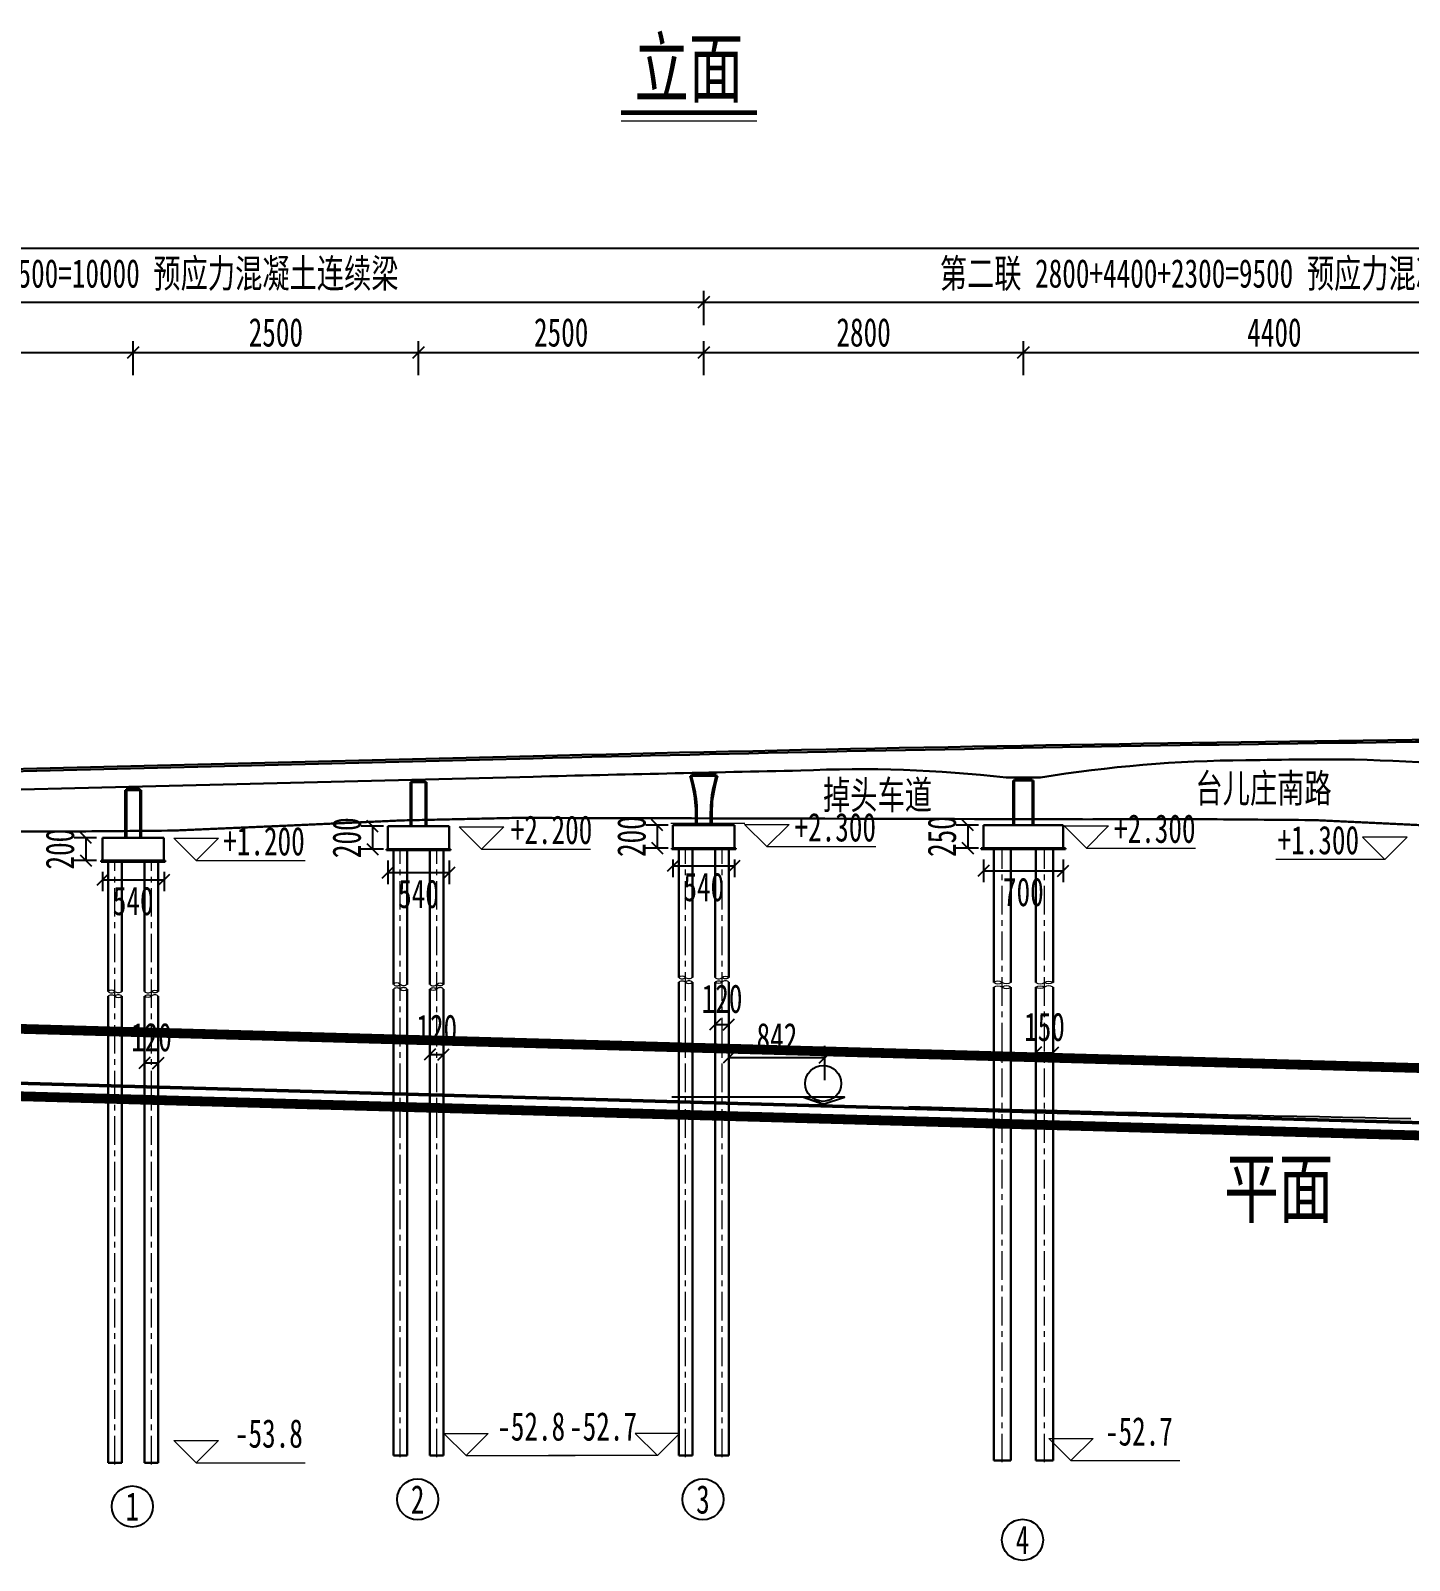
# Model space of a CAD drawing. Header units: millimetres. Extents: x 4628 to 974470, y 12613 to 383573.
# Drawn here: x 326599 to 447417, y 249025 to 383076 of the extents above; entities that cross this region are included whole.
import ezdxf
from ezdxf.enums import TextEntityAlignment as Align

# ---------------------------------------------------------------- set-up
doc = ezdxf.new("R2010")
doc.units = ezdxf.units.MM
for name, pattern in [('CENTER', [2, 1.25, -0.25, 0.25, -0.25]), ('CONTINOUS', [0]), ('CORNER DETAIL$0$HIDDEN', [0.375, 0.25, -0.125])]:
    doc.linetypes.add(name, pattern=pattern)
for name, color, linetype in [('0-文字', 3, 'Continuous'), ('3', 3, 'Continuous'), ('KbhPdxSqx', 88, 'Continuous'), ('纵_地面线', 30, 'Continuous')]:
    doc.layers.add(name, color=color, linetype=linetype)
for name, color, linetype, lineweight in [('KbhZdmPdx', 1, 'Continuous', 50), ('加粗线', 6, 'Continuous', 60), ('文字', 7, 'Continuous', 15), ('标注', 3, 'Continuous', 18), ('桥 中心线', 5, 'CENTER', 15), ('桥 构造粗实', 1, 'Continuous', 30), ('桥 构造细虚', 6, 'Continuous', 15), ('桥 标高', 4, 'Continuous', 15), ('细线', 6, 'Continuous', 18), ('结构', 1, 'Continuous', 30)]:
    doc.layers.add(name, color=color, linetype=linetype, lineweight=lineweight)
doc.styles.get("Standard").update_dxf_attribs({"font": ''})
doc.styles.add('仿宋字', font='', dxfattribs={"width": 0.7})
doc.styles.get('Standard').set_extended_font_data('SimSun')
doc.styles.get('仿宋字').set_extended_font_data('仿宋_GB2312')
doc.dimstyles.new('750', dxfattribs={"dimscale": 0, "dimtxt": 2.5, "dimasz": 1, "dimexe": 1, "dimexo": 1, "dimgap": 0, "dimtad": 0, "dimdec": 0, "dimlfac": 0.1, "dimrnd": 0.1, "dimzin": 12, "dimdsep": 46, "dimtxsty": '仿宋字', "dimblk": 'OBLIQUE', "dimcen": -1, "dimclrd": 256, "dimclre": 256, "dimclrt": 256, "dimadec": 4, "dimazin": 0, "dimtp": 2, "dimtm": 3, "dimtfac": 0.5, "dimtdec": 0, "dimtmove": 2, "dimatfit": 3, "dimldrblk": 'OBLIQUE', "dimfxl": 3, "dimfxlon": 1, "dimtvp": 0.7, "dimtolj": 1, "dimtzin": 12, "dimarcsym": 0})

# ---------------------------------------------------------------- blocks, each defined once
blk = doc.blocks.new('_Oblique')
at = {"color": 0, "linetype": 'ByBlock', "lineweight": -2}
blk.add_line((-0.5, -0.5), (0.5, 0.5), dxfattribs=at)
blk = doc.blocks.new('*D46')
at = {"layer": 'Defpoints', "color": 0}
for p in [(333384, 312349), (331429, 310349), (333384, 310349)]:
    blk.add_point(p, dxfattribs=at)
at = {"layer": '标注', "lineweight": -2}
for p, q in [((332384, 312349), (330429, 312349)), ((331429, 312349), (331429, 310349)), ((332384, 310349), (330429, 310349))]:
    blk.add_line(p, q, dxfattribs=at)
at = {"layer": '标注', "lineweight": -2, "xscale": 1000.0000020837, "yscale": 1000.0000020837, "zscale": 1000.0000020837}
for p, rotation in [((331429, 312349), 90), ((331429, 310349), 270)]:
    blk.add_blockref('_Oblique', p, dxfattribs=dict(at, rotation=rotation))
at = {"layer": '标注', "insert": (329179, 311349), "char_height": 2500, "attachment_point": 5, "rotation": 90, "style": '仿宋字'}
blk.add_mtext('\\A1;200', dxfattribs=at)
blk = doc.blocks.new('*D47')
at = {"layer": 'Defpoints', "color": 0}
for p in [(332889, 310349), (338289, 310349), (338289, 308671)]:
    blk.add_point(p, dxfattribs=at)
at = {"layer": '标注', "lineweight": -2}
for p, q in [((332889, 309349), (332889, 307671)), ((332889, 308671), (338289, 308671)), ((338289, 309349), (338289, 307671))]:
    blk.add_line(p, q, dxfattribs=at)
at = {"layer": '标注', "lineweight": -2, "xscale": 1000.0000020837, "yscale": 1000.0000020837, "zscale": 1000.0000020837, "rotation": 180}
blk.add_blockref('_Oblique', (332889, 308671), dxfattribs=at)
at = {"layer": '标注', "lineweight": -2, "xscale": 1000.0000020837, "yscale": 1000.0000020837, "zscale": 1000.0000020837}
blk.add_blockref('_Oblique', (338289, 308671), dxfattribs=at)
at = {"layer": '标注', "insert": (335589, 306798), "char_height": 2500, "attachment_point": 5, "style": '仿宋字'}
blk.add_mtext('\\A1;540', dxfattribs=at)
blk = doc.blocks.new('*D48')
at = {"layer": 'Defpoints', "color": 0}
for p in [(337789, 292611), (336589, 291723), (337789, 291723)]:
    blk.add_point(p, dxfattribs=at)
at = {"layer": '标注', "lineweight": -2}
for p, q in [((336589, 292611), (336589, 293611)), ((337789, 292611), (337789, 293611)), ((336589, 292611), (337789, 292611))]:
    blk.add_line(p, q, dxfattribs=at)
at = {"layer": '标注', "lineweight": -2, "xscale": 1000.0000020837, "yscale": 1000.0000020837, "zscale": 1000.0000020837, "rotation": 180}
blk.add_blockref('_Oblique', (336589, 292611), dxfattribs=at)
at = {"layer": '标注', "lineweight": -2, "xscale": 1000.0000020837, "yscale": 1000.0000020837, "zscale": 1000.0000020837}
blk.add_blockref('_Oblique', (337789, 292611), dxfattribs=at)
at = {"layer": '标注', "insert": (337189, 294861), "char_height": 2500, "attachment_point": 5, "style": '仿宋字'}
blk.add_mtext('\\A1;120', dxfattribs=at)
blk = doc.blocks.new('标高')
at = {"layer": '桥 标高'}
for p, q in [((-2000, 2000), (2000, 2000)), ((0, 0), (-2000, 2000)), ((0, 0), (2000, 2000)), ((0, 0), (9796, 0))]:
    blk.add_line(p, q, dxfattribs=at)
blk = doc.blocks.new('*D49')
at = {"layer": 'Defpoints', "color": 0}
for p in [(358515, 313349), (356559, 311349), (358515, 311349)]:
    blk.add_point(p, dxfattribs=at)
at = {"layer": '标注', "lineweight": -2}
for p, q in [((357515, 313349), (355559, 313349)), ((356559, 313349), (356559, 311349)), ((357515, 311349), (355559, 311349))]:
    blk.add_line(p, q, dxfattribs=at)
at = {"layer": '标注', "lineweight": -2, "xscale": 1000.0000020837, "yscale": 1000.0000020837, "zscale": 1000.0000020837}
for p, rotation in [((356559, 313349), 90), ((356559, 311349), 270)]:
    blk.add_blockref('_Oblique', p, dxfattribs=dict(at, rotation=rotation))
at = {"layer": '标注', "insert": (354309, 312349), "char_height": 2500, "attachment_point": 5, "rotation": 90, "style": '仿宋字'}
blk.add_mtext('\\A1;200', dxfattribs=at)
blk = doc.blocks.new('*D50')
at = {"layer": 'Defpoints', "color": 0}
for p in [(357889, 311349), (363289, 311349), (363289, 309291)]:
    blk.add_point(p, dxfattribs=at)
at = {"layer": '标注', "lineweight": -2}
for p, q in [((357889, 310349), (357889, 308291)), ((363289, 310349), (363289, 308291)), ((357889, 309291), (363289, 309291))]:
    blk.add_line(p, q, dxfattribs=at)
at = {"layer": '标注', "lineweight": -2, "xscale": 1000.0000020837, "yscale": 1000.0000020837, "zscale": 1000.0000020837, "rotation": 180}
blk.add_blockref('_Oblique', (357889, 309291), dxfattribs=at)
at = {"layer": '标注', "lineweight": -2, "xscale": 1000.0000020837, "yscale": 1000.0000020837, "zscale": 1000.0000020837}
blk.add_blockref('_Oblique', (363289, 309291), dxfattribs=at)
at = {"layer": '标注', "insert": (360589, 307418), "char_height": 2500, "attachment_point": 5, "style": '仿宋字'}
blk.add_mtext('\\A1;540', dxfattribs=at)
blk = doc.blocks.new('*D51')
at = {"layer": 'Defpoints', "color": 0}
for p in [(361589, 292458), (362789, 293346), (362789, 292458)]:
    blk.add_point(p, dxfattribs=at)
at = {"layer": '标注', "lineweight": -2}
for p, q in [((361589, 293346), (361589, 294346)), ((362789, 293346), (362789, 294346)), ((361589, 293346), (362789, 293346))]:
    blk.add_line(p, q, dxfattribs=at)
at = {"layer": '标注', "lineweight": -2, "xscale": 1000.0000020837, "yscale": 1000.0000020837, "zscale": 1000.0000020837, "rotation": 180}
blk.add_blockref('_Oblique', (361589, 293346), dxfattribs=at)
at = {"layer": '标注', "lineweight": -2, "xscale": 1000.0000020837, "yscale": 1000.0000020837, "zscale": 1000.0000020837}
blk.add_blockref('_Oblique', (362789, 293346), dxfattribs=at)
at = {"layer": '标注', "insert": (362189, 295596), "char_height": 2500, "attachment_point": 5, "style": '仿宋字'}
blk.add_mtext('\\A1;120', dxfattribs=at)
blk = doc.blocks.new('*D52')
at = {"layer": 'Defpoints', "color": 0}
for p in [(383466, 313449), (381511, 311449), (383466, 311449)]:
    blk.add_point(p, dxfattribs=at)
at = {"layer": '标注', "lineweight": -2}
for p, q in [((382466, 313449), (380511, 313449)), ((381511, 313449), (381511, 311449)), ((382466, 311449), (380511, 311449))]:
    blk.add_line(p, q, dxfattribs=at)
at = {"layer": '标注', "lineweight": -2, "xscale": 1000.0000020837, "yscale": 1000.0000020837, "zscale": 1000.0000020837}
for p, rotation in [((381511, 313449), 90), ((381511, 311449), 270)]:
    blk.add_blockref('_Oblique', p, dxfattribs=dict(at, rotation=rotation))
at = {"layer": '标注', "insert": (379261, 312449), "char_height": 2500, "attachment_point": 5, "rotation": 90, "style": '仿宋字'}
blk.add_mtext('\\A1;200', dxfattribs=at)
blk = doc.blocks.new('*D53')
at = {"layer": 'Defpoints', "color": 0}
for p in [(382889, 311449), (388289, 311449), (388289, 309893)]:
    blk.add_point(p, dxfattribs=at)
at = {"layer": '标注', "lineweight": -2}
for p, q in [((382889, 310449), (382889, 308893)), ((382889, 309893), (388289, 309893)), ((388289, 310449), (388289, 308893))]:
    blk.add_line(p, q, dxfattribs=at)
at = {"layer": '标注', "lineweight": -2, "xscale": 1000.0000020837, "yscale": 1000.0000020837, "zscale": 1000.0000020837, "rotation": 180}
blk.add_blockref('_Oblique', (382889, 309893), dxfattribs=at)
at = {"layer": '标注', "lineweight": -2, "xscale": 1000.0000020837, "yscale": 1000.0000020837, "zscale": 1000.0000020837}
blk.add_blockref('_Oblique', (388289, 309893), dxfattribs=at)
at = {"layer": '标注', "insert": (385589, 308020), "char_height": 2500, "attachment_point": 5, "style": '仿宋字'}
blk.add_mtext('\\A1;540', dxfattribs=at)
blk = doc.blocks.new('*D54')
at = {"layer": 'Defpoints', "color": 0}
for p in [(386589, 295093), (387789, 295981), (387789, 295093)]:
    blk.add_point(p, dxfattribs=at)
at = {"layer": '标注', "lineweight": -2}
for p, q in [((386589, 295981), (386589, 296981)), ((387789, 295981), (387789, 296981)), ((386589, 295981), (387789, 295981))]:
    blk.add_line(p, q, dxfattribs=at)
at = {"layer": '标注', "lineweight": -2, "xscale": 1000.0000020837, "yscale": 1000.0000020837, "zscale": 1000.0000020837, "rotation": 180}
blk.add_blockref('_Oblique', (386589, 295981), dxfattribs=at)
at = {"layer": '标注', "lineweight": -2, "xscale": 1000.0000020837, "yscale": 1000.0000020837, "zscale": 1000.0000020837}
blk.add_blockref('_Oblique', (387789, 295981), dxfattribs=at)
at = {"layer": '标注', "insert": (387189, 298231), "char_height": 2500, "attachment_point": 5, "style": '仿宋字'}
blk.add_mtext('\\A1;120', dxfattribs=at)
blk = doc.blocks.new('*D73')
at = {"layer": 'Defpoints', "color": 0}
for p in [(410666, 313449), (408711, 311449), (410666, 311449)]:
    blk.add_point(p, dxfattribs=at)
at = {"layer": '标注', "lineweight": -2}
for p, q in [((409666, 313449), (407711, 313449)), ((408711, 313449), (408711, 311449)), ((409666, 311449), (407711, 311449))]:
    blk.add_line(p, q, dxfattribs=at)
at = {"layer": '标注', "lineweight": -2, "xscale": 1000.0000020837, "yscale": 1000.0000020837, "zscale": 1000.0000020837}
for p, rotation in [((408711, 313449), 90), ((408711, 311449), 270)]:
    blk.add_blockref('_Oblique', p, dxfattribs=dict(at, rotation=rotation))
at = {"layer": '标注', "insert": (406461, 312449), "char_height": 2500, "attachment_point": 5, "rotation": 90, "style": '仿宋字'}
blk.add_mtext('\\A1;250', dxfattribs=at)
blk = doc.blocks.new('*D74')
at = {"layer": 'Defpoints', "color": 0}
for p in [(410089, 311449), (417089, 311449), (417089, 309458)]:
    blk.add_point(p, dxfattribs=at)
at = {"layer": '标注', "lineweight": -2}
for p, q in [((410089, 310449), (410089, 308458)), ((417089, 310449), (417089, 308458)), ((410089, 309458), (417089, 309458))]:
    blk.add_line(p, q, dxfattribs=at)
at = {"layer": '标注', "lineweight": -2, "xscale": 1000.0000020837, "yscale": 1000.0000020837, "zscale": 1000.0000020837, "rotation": 180}
blk.add_blockref('_Oblique', (410089, 309458), dxfattribs=at)
at = {"layer": '标注', "lineweight": -2, "xscale": 1000.0000020837, "yscale": 1000.0000020837, "zscale": 1000.0000020837}
blk.add_blockref('_Oblique', (417089, 309458), dxfattribs=at)
at = {"layer": '标注', "insert": (413589, 307585), "char_height": 2500, "attachment_point": 5, "style": '仿宋字'}
blk.add_mtext('\\A1;700', dxfattribs=at)
blk = doc.blocks.new('*D75')
at = {"layer": 'Defpoints', "color": 0}
for p in [(414689, 292626), (416189, 293514), (416189, 292626)]:
    blk.add_point(p, dxfattribs=at)
at = {"layer": '标注', "lineweight": -2}
for p, q in [((414689, 293514), (414689, 294514)), ((416189, 293514), (416189, 294514)), ((414689, 293514), (416189, 293514))]:
    blk.add_line(p, q, dxfattribs=at)
at = {"layer": '标注', "lineweight": -2, "xscale": 1000.0000020837, "yscale": 1000.0000020837, "zscale": 1000.0000020837, "rotation": 180}
blk.add_blockref('_Oblique', (414689, 293514), dxfattribs=at)
at = {"layer": '标注', "lineweight": -2, "xscale": 1000.0000020837, "yscale": 1000.0000020837, "zscale": 1000.0000020837}
blk.add_blockref('_Oblique', (416189, 293514), dxfattribs=at)
at = {"layer": '标注', "insert": (415439, 295764), "char_height": 2500, "attachment_point": 5, "style": '仿宋字'}
blk.add_mtext('\\A1;150', dxfattribs=at)
blk = doc.blocks.new('*D77')
at = {"layer": 'Defpoints', "color": 0}
for p in [(335589, 354869), (310589, 311049), (335589, 311657)]:
    blk.add_point(p, dxfattribs=at)
at = {"layer": '标注', "lineweight": -2}
for p, q in [((310589, 352869), (310589, 355869)), ((335589, 352869), (335589, 355869)), ((310589, 354869), (335589, 354869))]:
    blk.add_line(p, q, dxfattribs=at)
at = {"layer": '标注', "lineweight": -2, "xscale": 1000.0000020837, "yscale": 1000.0000020837, "zscale": 1000.0000020837, "rotation": 180}
blk.add_blockref('_Oblique', (310589, 354869), dxfattribs=at)
at = {"layer": '标注', "lineweight": -2, "xscale": 1000.0000020837, "yscale": 1000.0000020837, "zscale": 1000.0000020837}
blk.add_blockref('_Oblique', (335589, 354869), dxfattribs=at)
at = {"layer": '标注', "insert": (323089, 356619), "char_height": 2500, "attachment_point": 5, "style": '仿宋字'}
blk.add_mtext('\\A1;2500', dxfattribs=at)
blk = doc.blocks.new('*D78')
at = {"layer": 'Defpoints', "color": 0}
for p in [(360589, 354869), (335589, 311657), (360589, 312276)]:
    blk.add_point(p, dxfattribs=at)
at = {"layer": '标注', "lineweight": -2}
for p, q in [((335589, 352869), (335589, 355869)), ((360589, 352869), (360589, 355869)), ((335589, 354869), (360589, 354869))]:
    blk.add_line(p, q, dxfattribs=at)
at = {"layer": '标注', "lineweight": -2, "xscale": 1000.0000020837, "yscale": 1000.0000020837, "zscale": 1000.0000020837, "rotation": 180}
blk.add_blockref('_Oblique', (335589, 354869), dxfattribs=at)
at = {"layer": '标注', "lineweight": -2, "xscale": 1000.0000020837, "yscale": 1000.0000020837, "zscale": 1000.0000020837}
blk.add_blockref('_Oblique', (360589, 354869), dxfattribs=at)
at = {"layer": '标注', "insert": (348089, 356619), "char_height": 2500, "attachment_point": 5, "style": '仿宋字'}
blk.add_mtext('\\A1;2500', dxfattribs=at)
blk = doc.blocks.new('*D79')
at = {"layer": 'Defpoints', "color": 0}
for p in [(385589, 354869), (385589, 312879), (360589, 312276)]:
    blk.add_point(p, dxfattribs=at)
at = {"layer": '标注', "lineweight": -2}
for p, q in [((360589, 352869), (360589, 355869)), ((385589, 352869), (385589, 355869)), ((360589, 354869), (385589, 354869))]:
    blk.add_line(p, q, dxfattribs=at)
at = {"layer": '标注', "lineweight": -2, "xscale": 1000.0000020837, "yscale": 1000.0000020837, "zscale": 1000.0000020837, "rotation": 180}
blk.add_blockref('_Oblique', (360589, 354869), dxfattribs=at)
at = {"layer": '标注', "lineweight": -2, "xscale": 1000.0000020837, "yscale": 1000.0000020837, "zscale": 1000.0000020837}
blk.add_blockref('_Oblique', (385589, 354869), dxfattribs=at)
at = {"layer": '标注', "insert": (373089, 356619), "char_height": 2500, "attachment_point": 5, "style": '仿宋字'}
blk.add_mtext('\\A1;2500', dxfattribs=at)
blk = doc.blocks.new('*D80')
at = {"layer": 'Defpoints', "color": 0}
for p in [(413589, 354869), (385589, 312879), (413589, 312444)]:
    blk.add_point(p, dxfattribs=at)
at = {"layer": '标注', "lineweight": -2}
for p, q in [((385589, 352869), (385589, 355869)), ((413589, 352869), (413589, 355869)), ((385589, 354869), (413589, 354869))]:
    blk.add_line(p, q, dxfattribs=at)
at = {"layer": '标注', "lineweight": -2, "xscale": 1000.0000020837, "yscale": 1000.0000020837, "zscale": 1000.0000020837, "rotation": 180}
blk.add_blockref('_Oblique', (385589, 354869), dxfattribs=at)
at = {"layer": '标注', "lineweight": -2, "xscale": 1000.0000020837, "yscale": 1000.0000020837, "zscale": 1000.0000020837}
blk.add_blockref('_Oblique', (413589, 354869), dxfattribs=at)
at = {"layer": '标注', "insert": (399589, 356619), "char_height": 2500, "attachment_point": 5, "style": '仿宋字'}
blk.add_mtext('\\A1;2800', dxfattribs=at)
blk = doc.blocks.new('*D81')
at = {"layer": 'Defpoints', "color": 0}
for p in [(457589, 354869), (413589, 312444), (457589, 313080)]:
    blk.add_point(p, dxfattribs=at)
at = {"layer": '标注', "lineweight": -2}
for p, q in [((413589, 352869), (413589, 355869)), ((457589, 352869), (457589, 355869)), ((413589, 354869), (457589, 354869))]:
    blk.add_line(p, q, dxfattribs=at)
at = {"layer": '标注', "lineweight": -2, "xscale": 1000.0000020837, "yscale": 1000.0000020837, "zscale": 1000.0000020837, "rotation": 180}
blk.add_blockref('_Oblique', (413589, 354869), dxfattribs=at)
at = {"layer": '标注', "lineweight": -2, "xscale": 1000.0000020837, "yscale": 1000.0000020837, "zscale": 1000.0000020837}
blk.add_blockref('_Oblique', (457589, 354869), dxfattribs=at)
at = {"layer": '标注', "insert": (435589, 356619), "char_height": 2500, "attachment_point": 5, "style": '仿宋字'}
blk.add_mtext('\\A1;4400', dxfattribs=at)
blk = doc.blocks.new('*D89')
at = {"layer": 'Defpoints', "color": 0}
for p in [(385589, 359278), (285589, 353369), (385589, 353369)]:
    blk.add_point(p, dxfattribs=at)
at = {"layer": '标注', "lineweight": -2}
for p, q in [((285589, 357278), (285589, 360278)), ((285589, 359278), (385589, 359278)), ((385589, 357278), (385589, 360278))]:
    blk.add_line(p, q, dxfattribs=at)
at = {"layer": '标注', "lineweight": -2, "xscale": 1000.0000020837, "yscale": 1000.0000020837, "zscale": 1000.0000020837, "rotation": 180}
blk.add_blockref('_Oblique', (285589, 359278), dxfattribs=at)
at = {"layer": '标注', "lineweight": -2, "xscale": 1000.0000020837, "yscale": 1000.0000020837, "zscale": 1000.0000020837}
blk.add_blockref('_Oblique', (385589, 359278), dxfattribs=at)
at = {"layer": '标注', "insert": (335589, 361652), "char_height": 2500, "attachment_point": 5, "style": '仿宋字'}
blk.add_mtext('\\A1;第一联 4×2500=10000 预应力混凝土连续梁', dxfattribs=at)
blk = doc.blocks.new('*D90')
at = {"layer": 'Defpoints', "color": 0}
for p in [(480589, 359278), (385589, 353369), (480589, 352869)]:
    blk.add_point(p, dxfattribs=at)
at = {"layer": '标注', "lineweight": -2}
for p, q in [((385589, 357278), (385589, 360278)), ((385589, 359278), (480589, 359278)), ((480589, 357278), (480589, 360278))]:
    blk.add_line(p, q, dxfattribs=at)
at = {"layer": '标注', "lineweight": -2, "xscale": 1000.0000020837, "yscale": 1000.0000020837, "zscale": 1000.0000020837, "rotation": 180}
blk.add_blockref('_Oblique', (385589, 359278), dxfattribs=at)
at = {"layer": '标注', "lineweight": -2, "xscale": 1000.0000020837, "yscale": 1000.0000020837, "zscale": 1000.0000020837}
blk.add_blockref('_Oblique', (480589, 359278), dxfattribs=at)
at = {"layer": '标注', "insert": (433089, 361652), "char_height": 2500, "attachment_point": 5, "style": '仿宋字'}
blk.add_mtext('\\A1;第二联 2800+4400+2300=9500 预应力混凝土连续梁 ', dxfattribs=at)
blk = doc.blocks.new('*D93')
at = {"layer": 'Defpoints', "color": 0}
for p in [(807589, 364010), (807589, 357778), (285589, 355869)]:
    blk.add_point(p, dxfattribs=at)
at = {"layer": '标注', "lineweight": -2}
for p, q in [((285589, 362010), (285589, 365010)), ((807589, 362010), (807589, 365010)), ((285589, 364010), (807589, 364010))]:
    blk.add_line(p, q, dxfattribs=at)
at = {"layer": '标注', "lineweight": -2, "xscale": 1000.0000020837, "yscale": 1000.0000020837, "zscale": 1000.0000020837, "rotation": 180}
blk.add_blockref('_Oblique', (285589, 364010), dxfattribs=at)
at = {"layer": '标注', "lineweight": -2, "xscale": 1000.0000020837, "yscale": 1000.0000020837, "zscale": 1000.0000020837}
blk.add_blockref('_Oblique', (807589, 364010), dxfattribs=at)
at = {"layer": '标注', "insert": (546589, 365760), "char_height": 2500, "attachment_point": 5, "style": '仿宋字'}
blk.add_mtext('\\A1;52200', dxfattribs=at)
blk = doc.blocks.new('*D113')
at = {"layer": 'Defpoints', "color": 0}
for p in [(396206, 293103), (396206, 290043), (387789, 267176)]:
    blk.add_point(p, dxfattribs=at)
at = {"layer": '标注', "lineweight": -2}
for p, q in [((387789, 291103), (387789, 294103)), ((396206, 291103), (396206, 294103)), ((387789, 293103), (396206, 293103))]:
    blk.add_line(p, q, dxfattribs=at)
at = {"layer": '标注', "lineweight": -2, "xscale": 1000.0000020837, "yscale": 1000.0000020837, "zscale": 1000.0000020837, "rotation": 180}
blk.add_blockref('_Oblique', (387789, 293103), dxfattribs=at)
at = {"layer": '标注', "lineweight": -2, "xscale": 1000.0000020837, "yscale": 1000.0000020837, "zscale": 1000.0000020837}
blk.add_blockref('_Oblique', (396206, 293103), dxfattribs=at)
at = {"layer": '标注', "insert": (391997, 294853), "char_height": 2500, "attachment_point": 5, "style": '仿宋字'}
blk.add_mtext('\\A1;842', dxfattribs=at)
blk = doc.blocks.new('ditie')
at = {"layer": '0-文字'}
blk.add_lwpolyline([(265979.98, 123235.76), (265981.85, 123238.89), (265978.25, 123238.89), (265979.98, 123235.76), (265978.25, 123238.89), (265966.72, 123238.89)], dxfattribs=at)
at = {"layer": '3', "color": 1}
blk.add_ellipse((265979.98, 123244.89), major_axis=(0, 7.87), ratio=0.2, dxfattribs=at)
at = {"layer": 'KbhPdxSqx', "lineweight": -3}
blk.add_lwpolyline([(265987.48, 123234.71), (265989.48, 123234.43), (265991.48, 123234.15), (265993.48, 123233.88), (265995.48, 123233.62), (265997.48, 123233.36), (265999.48, 123233.1), (266001.48, 123232.84), (266003.48, 123232.59), (266005.48, 123232.35), (266007.48, 123232.11), (266009.48, 123231.87), (266011.48, 123231.63), (266013.48, 123231.4), (266015.48, 123231.18), (266017.48, 123230.96), (266019.48, 123230.74), (266021.48, 123230.52), (266023.48, 123230.31), (266025.48, 123230.11), (266027.48, 123229.91), (266029.48, 123229.71), (266031.48, 123229.51)], dxfattribs=at)
at = {"layer": 'KbhZdmPdx'}
blk.add_line((265725.76, 123270.61), (266065.76, 123223.01), dxfattribs=at)
at = {"layer": 'KbhZdmPdx', "color": 5, "linetype": 'CORNER DETAIL$0$HIDDEN', "ltscale": 0.01, "const_width": 0.5}
for points in [[(265727.48, 123295.16), (266067.88, 123247.51)], [(265727.24, 123293.43), (266067.64, 123245.77)], [(265725.46, 123265.91), (266065.38, 123218.32)], [(265725.22, 123264.18), (266065.14, 123216.59)]]:
    blk.add_lwpolyline(points, dxfattribs=at)

msp = doc.modelspace()

# ---------------------------------------------------------------- linework, layer by layer
for centre in [(360513.8, 254370.3), (385513.8, 254370.3), (335513.8, 253750.4), (413513.8, 250824.5)]:
    msp.add_circle(centre, 1800)
at = {"layer": '加粗线'}
msp.add_line((378347.3, 375885.6), (390233.7, 375885.6), dxfattribs=at)
at = {"layer": '文字'}
msp.add_line((382700.7, 313624.4), (389195.8, 313624.4), dxfattribs=at)
at = {"layer": '桥 中心线', "ltscale": 2000}
for p, q in [((358988.7, 258057.2), (358988.7, 311349.4)), ((362188.7, 258057.2), (362188.7, 311349.4)), ((383988.7, 258057.2), (383988.7, 311449.4)), ((387188.7, 258057.2), (387188.7, 311449.4)), ((411738.7, 257622.6), (411738.7, 311449.4)), ((415438.7, 257622.6), (415438.7, 311449.4)), ((333988.7, 257437.3), (333988.7, 310349.4)), ((337188.7, 257437.3), (337188.7, 310349.4))]:
    msp.add_line(p, q, dxfattribs=at)
at = {"layer": '桥 构造粗实'}
for p, q in [((413588.7, 317618.1), (412088.7, 317618.1)), ((413588.7, 317618.1), (415088.7, 317618.1)), ((332888.7, 310349.4), (332888.7, 312349.4)), ((332888.7, 312349.4), (338288.7, 312349.4)), ((338288.7, 310349.4), (338288.7, 312349.4)), ((357888.7, 311349.4), (357888.7, 313349.4)), ((357888.7, 313349.4), (363288.7, 313349.4)), ((363288.7, 311349.4), (363288.7, 313349.4)), ((382888.7, 311449.4), (382888.7, 313449.4)), ((382888.7, 313449.4), (388288.7, 313449.4)), ((388288.7, 311449.4), (388288.7, 313449.4)), ((410088.7, 311449.4), (410088.7, 313449.4)), ((410088.7, 313449.4), (417088.7, 313449.4)), ((412588.7, 313449.4), (414588.7, 313449.4)), ((412588.7, 313449.4), (414588.7, 313449.4)), ((417088.7, 311449.4), (417088.7, 313449.4)), ((357788.7, 311349.4), (363388.7, 311349.4)), ((357788.7, 311249.4), (357788.7, 311349.4)), ((357788.7, 311249.4), (363388.7, 311249.4)), ((357888.7, 311349.4), (363288.7, 311349.4)), ((358388.7, 299500.7), (358388.7, 311349.4)), ((359588.7, 299500.7), (359588.7, 311349.4)), ((361588.7, 299500.7), (361588.7, 311349.4)), ((362788.7, 299500.7), (362788.7, 311349.4)), ((363388.7, 311249.4), (363388.7, 311349.4)), ((382788.7, 311449.4), (388388.7, 311449.4)), ((382788.7, 311349.4), (382788.7, 311449.4)), ((382788.7, 311349.4), (388388.7, 311349.4)), ((382888.7, 311449.4), (388288.7, 311449.4)), ((383388.7, 300102.9), (383388.7, 311449.4)), ((384588.7, 300102.9), (384588.7, 311449.4)), ((386588.7, 300102.9), (386588.7, 311449.4)), ((387788.7, 300102.9), (387788.7, 311449.4)), ((388388.7, 311349.4), (388388.7, 311449.4)), ((409888.7, 311449.4), (417288.7, 311449.4)), ((409888.7, 311349.4), (409888.7, 311449.4)), ((409888.7, 311349.4), (417288.7, 311349.4)), ((409988.7, 311449.4), (416438.7, 311449.4)), ((410988.7, 299668.3), (410988.7, 311449.4)), ((412488.7, 299668.3), (412488.7, 311449.4)), ((414688.7, 299668.3), (414688.7, 311449.4)), ((416188.7, 299668.3), (416188.7, 311449.4)), ((417288.7, 311349.4), (417288.7, 311449.4)), ((332788.7, 310349.4), (338388.7, 310349.4)), ((332788.7, 310249.4), (332788.7, 310349.4)), ((332788.7, 310249.4), (338388.7, 310249.4)), ((333388.7, 298880.9), (333388.7, 310349.4)), ((334588.7, 298880.9), (334588.7, 310349.4)), ((336588.7, 298880.9), (336588.7, 310349.4)), ((337788.7, 298880.9), (337788.7, 310349.4)), ((338388.7, 310249.4), (338388.7, 310349.4)), ((358388.7, 258204.4), (358388.7, 299092.7)), ((359588.7, 258204.4), (359588.7, 299092.7)), ((361588.7, 258204.4), (361588.7, 299092.7)), ((362788.7, 258204.4), (362788.7, 299092.7)), ((383388.7, 258204.4), (383388.7, 299694.9)), ((384588.7, 258204.4), (384588.7, 299694.9)), ((386588.7, 258204.4), (386588.7, 299694.9)), ((387788.7, 258204.4), (387788.7, 299694.9)), ((410988.7, 257769.8), (410988.7, 299260.3)), ((412488.7, 257769.8), (412488.7, 299260.3)), ((414688.7, 286744.4), (414688.7, 299260.3)), ((414688.7, 257769.8), (414688.7, 299260.3)), ((416188.7, 257769.8), (416188.7, 299260.3)), ((333388.7, 257584.6), (333388.7, 298472.9)), ((334588.7, 257584.6), (334588.7, 298472.9)), ((336588.7, 257584.6), (336588.7, 298472.9)), ((337788.7, 257584.6), (337788.7, 298472.9)), ((334588.7, 257584.6), (333388.7, 257584.6)), ((336588.7, 257584.6), (337788.7, 257584.6)), ((359588.7, 258204.4), (358388.7, 258204.4)), ((361588.7, 258204.4), (362788.7, 258204.4)), ((384588.7, 258204.4), (383388.7, 258204.4)), ((386588.7, 258204.4), (387788.7, 258204.4)), ((412488.7, 257769.8), (410988.7, 257769.8)), ((416188.7, 257769.8), (414688.7, 257769.8))]:
    msp.add_line(p, q, dxfattribs=at)
for points in [[(281269.9, 317283.5), (370623, 319499.5, -0.00544879), (507575.2, 321402.9), (507589.9, 321402.9, -0.00324992), (650584.1, 320902.5), (650614.4, 320902.2, -0.00487299), (767540.5, 318593.1), (822266.4, 316978.7, 0.00001051), (822716.4, 316965.4)], [(281269.9, 317083.5), (370623, 319299.5, -0.0043752), (480588.7, 321064)], [(433088.7, 319137.8, -0.00019897), (438088.7, 319210.1)], [(285588.7, 315590.6), (370623, 317699.5, -0.00093374), (394088.7, 318237.6, -0.00093374)]]:
    msp.add_lwpolyline(points, format="xyb", dxfattribs=at)
for centre, radius, start, end in [((433642.4, 205225.1), 113914.1, 90.278482, 99.373767), ((439782.6, 181166.6), 138053.9, 83.216712, 90.70301), ((399256.9, 206598.8), 111758.4, 83.406893, 92.650539)]:
    msp.add_arc(centre, radius, start, end, dxfattribs=at)
at = {"layer": '桥 构造细虚'}
for points in [[(334588.7, 298880.9, -0.416), (333988.7, 298880.9, 0.408), (333388.7, 298880.9, 0.416), (333988.7, 298880.9, 0.416)], [(336588.7, 298880.9, 0.416), (337188.7, 298880.9, -0.408), (337788.7, 298880.9, -0.416), (337188.7, 298880.9, -0.416)], [(359588.7, 299500.7, -0.416), (358988.7, 299500.7, 0.408), (358388.7, 299500.7, 0.416), (358988.7, 299500.7, 0.416)], [(358388.7, 299092.7, -0.416), (358988.7, 299092.7, 0.408), (359588.7, 299092.7, 0.416), (358988.7, 299092.7, 0.416)], [(361588.7, 299500.7, 0.416), (362188.7, 299500.7, -0.408), (362788.7, 299500.7, -0.416), (362188.7, 299500.7, -0.416)], [(362788.7, 299092.7, 0.416), (362188.7, 299092.7, -0.408), (361588.7, 299092.7, -0.416), (362188.7, 299092.7, -0.416)], [(384588.7, 300102.9, -0.416), (383988.7, 300102.9, 0.408), (383388.7, 300102.9, 0.416), (383988.7, 300102.9, 0.416)], [(383388.7, 299694.9, -0.416), (383988.7, 299694.9, 0.408), (384588.7, 299694.9, 0.416), (383988.7, 299694.9, 0.416)], [(386588.7, 300102.9, 0.416), (387188.7, 300102.9, -0.408), (387788.7, 300102.9, -0.416), (387188.7, 300102.9, -0.416)], [(387788.7, 299694.9, 0.416), (387188.7, 299694.9, -0.408), (386588.7, 299694.9, -0.416), (387188.7, 299694.9, -0.416)], [(412488.7, 299668.3, -0.3328), (411738.7, 299668.3, 0.3264), (410988.7, 299668.3, 0.3328), (411738.7, 299668.3, 0.416)], [(410988.7, 299260.3, -0.3328), (411738.7, 299260.3, 0.3264), (412488.7, 299260.3, 0.3328), (411738.7, 299260.3, 0.416)], [(414688.7, 299668.3, 0.3328), (415438.7, 299668.3, -0.3264), (416188.7, 299668.3, -0.3328), (415438.7, 299668.3, -0.416)], [(416188.7, 299260.3, 0.3328), (415438.7, 299260.3, -0.3264), (414688.7, 299260.3, -0.3328), (415438.7, 299260.3, -0.416)], [(333388.7, 298472.9, -0.416), (333988.7, 298472.9, 0.408), (334588.7, 298472.9, 0.416), (333988.7, 298472.9, 0.416)], [(337788.7, 298472.9, 0.416), (337188.7, 298472.9, -0.408), (336588.7, 298472.9, -0.416), (337188.7, 298472.9, -0.416)]]:
    msp.add_lwpolyline(points, format="xyb", dxfattribs=at)
at = {"layer": '纵_地面线', "color": 5, "const_width": 200, "flags": 128}
msp.add_lwpolyline([(281269.9, 312807.7), (309088.7, 312938.4), (319088.7, 312935.4), (329088.7, 312887.4), (339088.7, 312975.4), (349088.7, 313409.4), (359088.7, 313865.4), (369088.7, 314088.4), (379088.7, 314065.4), (389088.7, 314040.4), (399088.7, 314015.4), (409088.7, 313989.4), (419088.7, 313963.4), (429088.7, 313976.4), (439088.7, 313894.4), (449088.7, 313420.4), (459088.7, 312895.4), (469088.7, 312384.4), (479088.7, 311939.4), (482588.7, 311744.5)], dxfattribs=at)
at = {"layer": '细线'}
msp.add_line((378347.3, 375161), (390233.7, 375161), dxfattribs=at)
at = {"layer": '结构', "linetype": 'CONTINOUS'}
for p, q in [((384388.7, 317766.4), (386788.7, 317766.4)), ((384588.7, 317938.7), (385588.7, 317938.7)), ((384588.7, 317766.4), (384588.7, 317938.7)), ((386588.7, 317938.7), (385588.7, 317938.7)), ((386588.7, 317766.4), (386588.7, 317938.7)), ((336288.7, 316510.2), (334888.7, 316510.2)), ((334888.7, 312349.4), (334888.7, 316510.2)), ((334988.7, 312349.4), (334988.7, 316510.2)), ((335058.7, 316682.5), (336118.7, 316682.5)), ((335058.7, 316510.2), (335058.7, 316682.5)), ((336118.7, 316510.2), (336118.7, 316682.5)), ((336188.7, 312349.4), (336188.7, 316510.2)), ((336288.7, 312349.4), (336288.7, 316510.2)), ((361288.7, 317221.5), (359888.7, 317221.5)), ((359888.7, 313349.4), (359888.7, 317221.5)), ((359988.7, 313349.4), (359988.7, 317221.5)), ((360058.7, 317393.8), (361118.7, 317393.8)), ((360058.7, 317221.5), (360058.7, 317393.8)), ((361118.7, 317221.5), (361118.7, 317393.8)), ((361188.7, 313349.4), (361188.7, 317221.5)), ((361288.7, 313349.4), (361288.7, 317221.5)), ((414488.7, 317361.9), (412688.7, 317361.9)), ((412688.7, 313449.4), (412688.7, 317361.9)), ((412788.7, 313449.4), (412788.7, 317361.9)), ((412908.7, 317534.2), (414268.7, 317534.2)), ((412908.7, 317361.9), (412908.7, 317534.2)), ((414268.7, 317361.9), (414268.7, 317534.2)), ((414388.7, 313449.4), (414388.7, 317361.9)), ((414488.7, 313449.4), (414488.7, 317361.9))]:
    msp.add_line(p, q, dxfattribs=at)
for points in [[(384388.7, 317766.4), (384590.2, 316960.7, -0.06132136), (384888.7, 314535.3), (384888.7, 313449.4)], [(384491.8, 317766.4), (384687.2, 316984.9, -0.06132136), (384988.7, 314535.3), (384988.7, 313449.4)], [(386685.7, 317766.4), (386490.3, 316984.9, 0.06132136), (386188.7, 314535.3), (386188.7, 313449.4)], [(386788.7, 317766.4), (386587.3, 316960.7, 0.06132136), (386288.7, 314535.3), (386288.7, 313449.4)]]:
    msp.add_lwpolyline(points, format="xyb", dxfattribs=at)

# ---------------------------------------------------------------- block references
at = {"xscale": 1000, "yscale": 200}
msp.add_blockref('ditie', (-265583934.2, -24358153.6), dxfattribs=at)
at = {"layer": '桥 标高'}
for p, xscale, yscale, zscale in [((366109.3, 311349.4), 0.9750390015615266, 0.9750390015615266, 0.9750390015615266), ((391109.3, 311571.5), 0.9750390015615266, 0.9750390015615266, 0.9750390015615266), ((419109.3, 311449.4), 0.9750390015615266, 0.9750390015615266, 0.9750390015615266), ((445269, 310449.4), -0.9750390015615266, 0.9750390015597076, 0.9750390015600624), ((341109.3, 310349.4), 0.9750390015597076, 0.9750390015597076, 0.9750390015597076), ((364758.1, 258204.4), 0.9750390015597076, 0.9750390015597076, 0.9750390015597076), ((381522.2, 258204.4), -0.9750390015615266, 0.9750390015601624, 0.9750390015600624), ((341109.3, 257584.6), 0.9750390015597076, 0.9750390015597076, 0.9750390015597076), ((417758.1, 257769.8), 0.9750390015615266, 0.9750390015615266, 0.9750390015615266)]:
    msp.add_blockref('标高', p, dxfattribs=dict(at, xscale=xscale, yscale=yscale, zscale=zscale))

# ---------------------------------------------------------------- texts
at = {"width": 0.7}
for s, p in [('立面', (379504.2, 377306.4)), ('平面', (431199.1, 279130.5))]:
    msp.add_text(s, height=5000, dxfattribs=at).set_placement(p)
at = {"layer": '文字', "width": 0.7}
for s, p in [('1', (335513.8, 253750.4)), ('2', (360513.8, 254370.3)), ('3', (385513.8, 254370.3)), ('4', (413513.8, 250824.5))]:
    msp.add_text(s, height=2500, rotation=0.000002, dxfattribs=at).set_placement(p, align=Align.MIDDLE_CENTER)
at = {"layer": '文字', "char_height": 2500, "attachment_point": 1, "style": '仿宋字'}
for s, width, insert in [('掉头车道', 9930.813, (396035.9, 317348.4)), ('台儿庄南路', 14230.518, (428667.7, 317941.9))]:
    msp.add_mtext_dynamic_manual_height_columns(s, width=width, gutter_width=12.5, heights=[0], dxfattribs=dict(at, insert=insert))
at = {"layer": '桥 标高', "char_height": 2500, "attachment_point": 1, "style": '仿宋字'}
for s, width, insert in [('+2.200', 4194.053, (368674.5, 314300.2)), ('+2.300', 4194.053, (393534.3, 314522.2)), ('+2.300', 4194.053, (421534.3, 314400.2)), ('+1.200', 4194.053, (343477.1, 313300.2)), ('+1.300', 4194.053, (435864, 313400.2)), ('-52.8', 5130.973, (367488.7, 262020.9)), ('-52.7', 5169.798, (373782.9, 262020.9)), ('-52.7', 5130.973, (420738.7, 261586.3)), ('-53.8', 6837.364, (344501, 261401.1))]:
    msp.add_mtext_dynamic_manual_height_columns(s, width=width, gutter_width=12.5, heights=[0], dxfattribs=dict(at, insert=insert))

# ---------------------------------------------------------------- dimensions: what is measured, and where the dimension line sits
at = {"layer": '标注'}
for base, p1, p2, text, picture, middle in [((385588.7, 359277.8), (285588.7, 353368.6), (385588.7, 353368.6), '第一联 4×2500=<> 预应力混凝土连续梁', '*D89', (335588.7, 361652.1)), ((480588.7, 359277.8), (385588.7, 353368.6), (480588.7, 352868.6), '第二联 2800+4400+2300=<> 预应力混凝土连续梁 ', '*D90', (433088.7, 361652.1))]:
    dim = msp.add_linear_dim(base=base, p1=p1, p2=p2, text=text, dimstyle='750', override={"dimscale": 1000.000002, "dimfxl": 2}, dxfattribs=at)
    dim.commit()
    dim.dimension.update_dxf_attribs({"geometry": picture, "text_midpoint": middle})
for base, p1, p2, picture, middle in [((807588.7, 364010.5), (285588.7, 355868.6), (807588.7, 357777.8), '*D93', (546588.7, 365760.5)), ((335588.7, 354868.6), (310588.7, 311048.9), (335588.7, 311656.5), '*D77', (323088.7, 356618.6)), ((360588.7, 354868.6), (335588.7, 311656.5), (360588.7, 312276.4), '*D78', (348088.7, 356618.6)), ((385588.7, 354868.6), (360588.7, 312276.4), (385588.7, 312878.6), '*D79', (373088.7, 356618.6)), ((413588.7, 354868.6), (385588.7, 312878.6), (413588.7, 312443.9), '*D80', (399588.7, 356618.6)), ((457588.7, 354868.6), (413588.7, 312443.9), (457588.7, 313080), '*D81', (435588.7, 356618.6)), ((387788.7, 295981), (386588.7, 295092.9), (387788.7, 295092.9), '*D54', (387188.7, 298231)), ((337788.7, 292611.3), (336588.7, 291723.2), (337788.7, 291723.2), '*D48', (337188.7, 294861.3)), ((362788.7, 293346.4), (361588.7, 292458.4), (362788.7, 292458.4), '*D51', (362188.7, 295596.4)), ((396206, 293103), (387788.7, 267176), (396206, 290043), '*D113', (391997.4, 294853)), ((416188.7, 293514), (414688.7, 292626), (416188.7, 292626), '*D75', (415438.7, 295764))]:
    dim = msp.add_linear_dim(base=base, p1=p1, p2=p2, dimstyle='750', override={"dimscale": 1000.000002, "dimfxl": 2}, dxfattribs=at)
    dim.commit()
    dim.dimension.update_dxf_attribs({"geometry": picture, "text_midpoint": middle})
for base, p1, p2, picture, middle in [((356559.2, 311349.4), (358514.7, 313349.4), (358514.7, 311349.4), '*D49', (354309.2, 312349.4)), ((381510.5, 311449.4), (383466, 313449.4), (383466, 311449.4), '*D52', (379260.5, 312449.4)), ((331428.9, 310349.4), (333384.4, 312349.4), (333384.4, 310349.4), '*D46', (329178.9, 311349.4))]:
    dim = msp.add_linear_dim(base=base, p1=p1, p2=p2, angle=90, dimstyle='750', override={"dimscale": 1000.000002, "dimfxl": 2}, dxfattribs=at)
    dim.commit()
    dim.dimension.update_dxf_attribs({"geometry": picture, "text_midpoint": middle})
dim = msp.add_linear_dim(base=(408710.5, 311449.4), p1=(410666, 313449.4), p2=(410666, 311449.4), angle=90, text='250', dimstyle='750', override={"dimscale": 1000.000002, "dimfxl": 2}, dxfattribs=at)
dim.commit()
dim.dimension.update_dxf_attribs({"geometry": '*D73', "text_midpoint": (406460.5, 312449.4)})
for base, p1, p2, picture, middle in [((363288.7, 309290.6), (357888.7, 311349.4), (363288.7, 311349.4), '*D50', (360588.7, 307417.7)), ((388288.7, 309892.8), (382888.7, 311449.4), (388288.7, 311449.4), '*D53', (385588.7, 308019.9)), ((417088.7, 309458.1), (410088.7, 311449.4), (417088.7, 311449.4), '*D74', (413588.7, 307585.2)), ((338288.7, 308670.7), (332888.7, 310349.4), (338288.7, 310349.4), '*D47', (335588.7, 306797.8))]:
    dim = msp.add_linear_dim(base=base, p1=p1, p2=p2, dimstyle='750', override={"dimscale": 1000.000002, "dimfxl": 2}, dxfattribs=at)
    dim.commit()
    dim.dimension.update_dxf_attribs({"geometry": picture, "text_midpoint": middle, "dimtype": 160})

doc.saveas('drawing.dxf')
